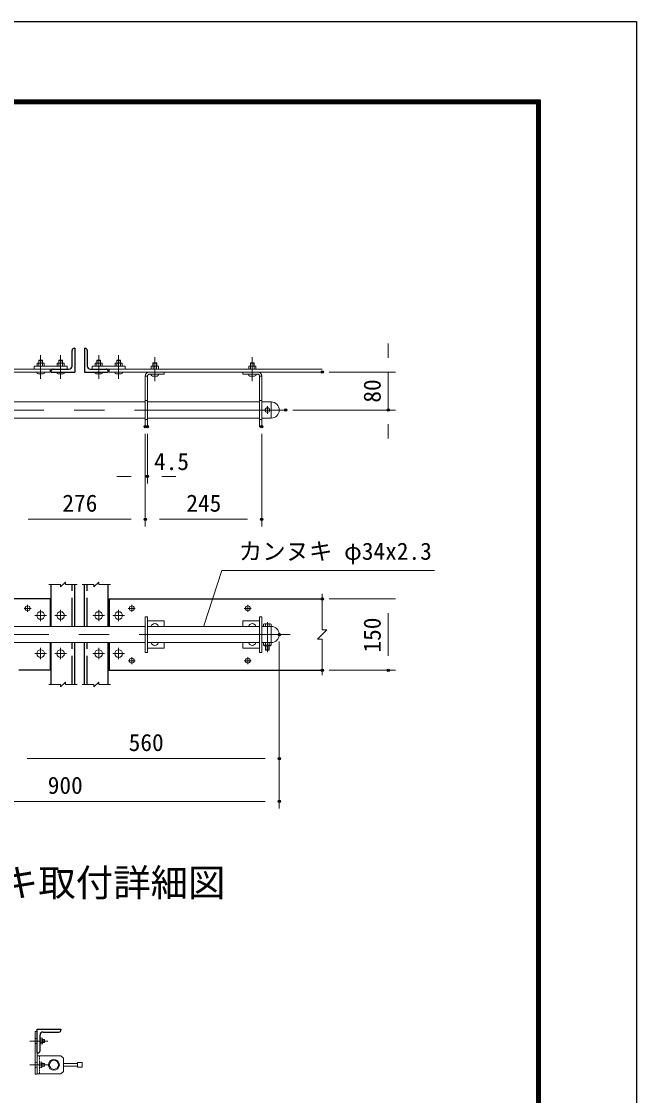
# Model space of a CAD drawing. Units: millimetres, scale not verified, with parts at other scales. Extents: x -6300 to 6300, y -4455 to 4455.
# Drawn here: x 3714 to 6300, y -61 to 4455 of the extents above; entities that cross this region are included whole.
import ezdxf
from ezdxf.enums import TextEntityAlignment as Align

# ---------------------------------------------------------------- set-up
doc = ezdxf.new("R2010")
doc.units = ezdxf.units.MM
doc.header["$LTSCALE"] = 20
doc.header["$PDMODE"] = 32
doc.header["$PDSIZE"] = 10
for name, pattern in [('DASHED', [7.5, 6, -1.5]), ('USER1', [50.8, 31.75, -6.35, 6.35, -6.35]), ('USER3', [0.375, 0.25, -0.125])]:
    doc.linetypes.add(name, pattern=pattern)
for name, color, linetype, lineweight in [('0-0_D-TTL-TXT', 7, 'Continuous', 25), ('0-3_D-BMK', 2, 'USER1', 13), ('0-4_D-STR1', 1, 'Continuous', 25), ('0-5_D-STR3', 3, 'Continuous', 13), ('0-7_D-STR-DIM', 7, 'Continuous', 13), ('0-9_Defpoints', 8, 'Continuous', 25), ('0-A_D-STR-TXT', 7, 'Continuous', 13), ('0-C_D-TTL', 7, 'Continuous', 25)]:
    doc.layers.add(name, color=color, linetype=linetype, lineweight=lineweight)
doc.styles.add('ＭＳ ゴシック', font='')
doc.styles.get('ＭＳ ゴシック').set_extended_font_data('MS Gothic')

msp = doc.modelspace()

# ---------------------------------------------------------------- linework, layer by layer
at = {"layer": '0-3_D-BMK'}
for p, q in [((3794.47, 2951.87), (3794.47, 3051.87)), ((3878.47, 2951.87), (3878.47, 3051.87)), ((4038.47, 2951.87), (4038.47, 3051.87)), ((4122.47, 2951.87), (4122.47, 3051.87)), ((4274.47, 2942.87), (4274.47, 3042.87)), ((4684.47, 2942.87), (4684.47, 3042.87)), ((4824.38, 2821.05), (2984.38, 2821.05)), ((4747.98, 2804.75), (4747.98, 2837.2)), ((3739.47, 2002.03), (3739.47, 1972.27)), ((4177.47, 2002.03), (4177.47, 1972.27)), ((4665.47, 2002.03), (4665.47, 1972.27)), ((3724.6, 1987.15), (3754.35, 1987.15)), ((3818.47, 1957.15), (3770.47, 1957.15)), ((3794.47, 1981.15), (3794.47, 1933.15)), ((3902.47, 1957.15), (3854.47, 1957.15)), ((3878.47, 1981.15), (3878.47, 1933.15)), ((4062.47, 1957.15), (4014.47, 1957.15)), ((4038.47, 1981.15), (4038.47, 1933.15)), ((4146.47, 1957.15), (4098.47, 1957.15)), ((4122.47, 1981.15), (4122.47, 1933.15)), ((4192.35, 1987.15), (4162.6, 1987.15)), ((4680.35, 1987.15), (4650.6, 1987.15)), ((4747.98, 1928.64), (4747.98, 1802.84)), ((4844.38, 1877.15), (2984.38, 1877.15)), ((3794.47, 1821.15), (3794.47, 1773.15)), ((3878.47, 1821.15), (3878.47, 1773.15)), ((4038.47, 1821.15), (4038.47, 1773.15)), ((4122.47, 1821.15), (4122.47, 1773.15)), ((3818.47, 1797.15), (3770.47, 1797.15)), ((3902.47, 1797.15), (3854.47, 1797.15)), ((4062.47, 1797.15), (4014.47, 1797.15)), ((4146.47, 1797.15), (4098.47, 1797.15)), ((4192.35, 1767.15), (4162.6, 1767.15)), ((4177.47, 1782.03), (4177.47, 1752.27)), ((4680.35, 1767.15), (4650.6, 1767.15)), ((4665.47, 1782.03), (4665.47, 1752.27)), ((3824.36, 167.73), (3748.88, 167.73)), ((3824.36, 67.73), (3748.88, 67.73))]:
    msp.add_line(p, q, dxfattribs=at)
at = {"layer": '0-4_D-STR1'}
for p, q in [((3926.47, 3006.05), (3926.47, 3072.05)), ((3935.47, 3081.05), (3938.47, 3081.05)), ((3938.47, 3081.05), (3938.47, 2981.05)), ((3978.47, 3081.05), (3978.47, 2981.05)), ((3978.47, 3081.05), (3981.47, 3081.05)), ((3990.47, 3072.05), (3990.47, 3006.05)), ((3838.47, 2981.05), (3838.47, 2984.05)), ((3838.47, 2981.05), (3938.47, 2981.05)), ((3847.47, 2993.05), (3913.47, 2993.05)), ((3978.47, 2981.05), (4078.47, 2981.05)), ((4003.47, 2993.05), (4069.47, 2993.05)), ((4078.47, 2984.05), (4078.47, 2981.05)), ((3838.47, 1911.15), (3838.47, 2087.15)), ((3938.47, 1911.15), (3938.47, 2087.15)), ((3978.47, 1911.15), (3978.47, 2087.15)), ((4078.47, 1911.15), (4078.47, 2087.15)), ((3838.47, 2027.15), (2938.47, 2027.15)), ((3834.47, 2027.15), (3834.47, 1911.15)), ((4078.47, 2027.15), (4978.47, 2027.15)), ((4082.47, 2027.15), (4082.47, 1911.15)), ((3834.47, 1843.15), (3834.47, 1727.15)), ((3838.47, 1667.15), (3838.47, 1843.15)), ((3938.47, 1667.15), (3938.47, 1843.15)), ((3978.47, 1667.15), (3978.47, 1843.15)), ((4078.47, 1667.15), (4078.47, 1843.15)), ((4082.47, 1843.15), (4082.47, 1727.15)), ((3838.47, 1727.15), (3702.98, 1727.15)), ((4078.47, 1727.15), (4978.47, 1727.15)), ((3780, 117.73), (3780, 217.73)), ((3780, 217.73), (3880, 217.73)), ((3792, 126.73), (3792, 192.73)), ((3805, 205.73), (3871, 205.73)), ((3880, 217.73), (3880, 214.73)), ((3780, 117.73), (3783, 117.73))]:
    msp.add_line(p, q, dxfattribs=at)
at = {"layer": '0-4_D-STR1', "linetype": 'DASHED'}
for p, q in [((3926.47, 1911.15), (3926.47, 2087.15)), ((3990.47, 1911.15), (3990.47, 2087.15)), ((3926.47, 1667.15), (3926.47, 1843.15)), ((3990.47, 1667.15), (3990.47, 1843.15))]:
    msp.add_line(p, q, dxfattribs=at)
at = {"layer": '0-4_D-STR1'}
for centre, radius, start, end in [((3935.47, 3072.05), 9, 90, 180), ((3981.47, 3072.05), 9, 0, 90), ((3847.47, 2984.05), 9, 90, 180), ((3913.47, 3006.05), 13, 270, 0), ((4003.47, 3006.05), 13, 180, 270), ((4069.47, 2984.05), 9, 0, 90), ((3805, 192.73), 13, 90, 180), ((3871, 214.73), 9, 270, 0), ((3783, 126.73), 9, 270, 0)]:
    msp.add_arc(centre, radius, start, end, dxfattribs=at)
at = {"layer": '0-5_D-STR3'}
for p, q in [((3786.47, 3030.05), (3787.47, 3031.05)), ((3786.47, 3018.05), (3786.47, 3030.05)), ((3786.47, 3030.05), (3802.47, 3030.05)), ((3787.47, 3018.05), (3787.47, 3031.05)), ((3787.47, 3031.05), (3801.47, 3031.05)), ((3801.47, 3018.05), (3801.47, 3031.05)), ((3801.47, 3031.05), (3802.47, 3030.05)), ((3802.47, 3018.05), (3802.47, 3030.05)), ((3870.47, 3030.05), (3871.47, 3031.05)), ((3870.47, 3018.05), (3870.47, 3030.05)), ((3870.47, 3030.05), (3886.47, 3030.05)), ((3871.47, 3018.05), (3871.47, 3031.05)), ((3871.47, 3031.05), (3885.47, 3031.05)), ((3885.47, 3018.05), (3885.47, 3031.05)), ((3885.47, 3031.05), (3886.47, 3030.05)), ((3886.47, 3018.05), (3886.47, 3030.05)), ((4031.47, 3031.05), (4030.47, 3030.05)), ((4030.47, 3018.05), (4030.47, 3030.05)), ((4046.47, 3030.05), (4030.47, 3030.05)), ((4031.47, 3018.05), (4031.47, 3031.05)), ((4045.47, 3031.05), (4031.47, 3031.05)), ((4045.47, 3018.05), (4045.47, 3031.05)), ((4046.47, 3030.05), (4045.47, 3031.05)), ((4046.47, 3018.05), (4046.47, 3030.05)), ((4115.47, 3031.05), (4114.47, 3030.05)), ((4114.47, 3018.05), (4114.47, 3030.05)), ((4130.47, 3030.05), (4114.47, 3030.05)), ((4115.47, 3018.05), (4115.47, 3031.05)), ((4129.47, 3031.05), (4115.47, 3031.05)), ((4129.47, 3018.05), (4129.47, 3031.05)), ((4130.47, 3030.05), (4129.47, 3031.05)), ((4130.47, 3018.05), (4130.47, 3030.05)), ((3906.47, 2993.05), (2938.47, 2993.05)), ((3834.47, 2981.05), (2938.47, 2981.05)), ((3778.47, 2979.05), (3778.47, 2981.05)), ((3781.49, 3018.05), (3779.47, 3016.89)), ((3779.47, 3016.89), (3779.47, 3005.05)), ((3807.46, 3018.05), (3781.49, 3018.05)), ((3786.99, 3016.89), (3786.99, 3005.05)), ((3801.96, 3016.89), (3801.96, 3005.05)), ((3807.46, 3018.05), (3809.47, 3016.89)), ((3809.47, 3016.89), (3809.47, 3005.05)), ((3810.47, 2979.05), (3810.47, 2981.05)), ((3834.47, 2981.05), (3834.47, 2993.05)), ((3862.47, 2979.05), (3862.47, 2981.05)), ((3865.49, 3018.05), (3863.47, 3016.89)), ((3863.47, 3016.89), (3863.47, 3005.05)), ((3891.46, 3018.05), (3865.49, 3018.05)), ((3870.99, 3016.89), (3870.99, 3005.05)), ((3885.96, 3016.89), (3885.96, 3005.05)), ((3891.46, 3018.05), (3893.47, 3016.89)), ((3893.47, 3016.89), (3893.47, 3005.05)), ((3894.47, 2979.05), (3894.47, 2981.05)), ((4978.47, 2993.05), (4010.47, 2993.05)), ((4022.47, 2979.05), (4022.47, 2981.05)), ((4025.49, 3018.05), (4023.47, 3016.89)), ((4023.47, 3016.89), (4023.47, 3005.05)), ((4025.49, 3018.05), (4051.46, 3018.05)), ((4030.99, 3016.89), (4030.99, 3005.05)), ((4045.96, 3016.89), (4045.96, 3005.05)), ((4051.46, 3018.05), (4053.47, 3016.89)), ((4053.47, 3016.89), (4053.47, 3005.05)), ((4054.47, 2979.05), (4054.47, 2981.05)), ((4082.47, 2981.05), (4082.47, 2993.05)), ((4082.47, 2981.05), (4978.47, 2981.05)), ((4106.47, 2979.05), (4106.47, 2981.05)), ((4109.49, 3018.05), (4107.47, 3016.89)), ((4107.47, 3016.89), (4107.47, 3005.05)), ((4109.49, 3018.05), (4135.46, 3018.05)), ((4114.99, 3016.89), (4114.99, 3005.05)), ((4129.96, 3016.89), (4129.96, 3005.05)), ((4135.46, 3018.05), (4137.47, 3016.89)), ((4137.47, 3016.89), (4137.47, 3005.05)), ((4138.47, 2979.05), (4138.47, 2981.05)), ((4150.47, 3005.05), (4150.47, 2993.05)), ((4261.49, 3006.05), (4259.47, 3004.89)), ((4259.47, 3004.89), (4259.47, 2993.05)), ((4287.46, 3006.05), (4261.49, 3006.05)), ((4266.47, 3018.05), (4267.47, 3019.05)), ((4266.47, 3006.05), (4266.47, 3018.05)), ((4266.47, 3018.05), (4282.47, 3018.05)), ((4266.99, 3004.89), (4266.99, 2993.05)), ((4267.47, 3006.05), (4267.47, 3019.05)), ((4267.47, 3019.05), (4281.47, 3019.05)), ((4281.47, 3006.05), (4281.47, 3019.05)), ((4281.47, 3019.05), (4282.47, 3018.05)), ((4281.96, 3004.89), (4281.96, 2993.05)), ((4282.47, 3006.05), (4282.47, 3018.05)), ((4287.46, 3006.05), (4289.47, 3004.89)), ((4289.47, 3004.89), (4289.47, 2993.05)), ((4314.47, 2972.05), (4314.47, 2981.05)), ((4644.47, 2972.05), (4644.47, 2981.05)), ((4671.49, 3006.05), (4669.47, 3004.89)), ((4669.47, 3004.89), (4669.47, 2993.05)), ((4697.46, 3006.05), (4671.49, 3006.05)), ((4676.47, 3018.05), (4677.47, 3019.05)), ((4676.47, 3006.05), (4676.47, 3018.05)), ((4676.47, 3018.05), (4692.47, 3018.05)), ((4676.99, 3004.89), (4676.99, 2993.05)), ((4677.47, 3006.05), (4677.47, 3019.05)), ((4677.47, 3019.05), (4691.47, 3019.05)), ((4691.47, 3006.05), (4691.47, 3019.05)), ((4691.47, 3019.05), (4692.47, 3018.05)), ((4691.96, 3004.89), (4691.96, 2993.05)), ((4692.47, 3006.05), (4692.47, 3018.05)), ((4697.46, 3006.05), (4699.47, 3004.89)), ((4699.47, 3004.89), (4699.47, 2993.05)), ((3784.47, 2973.05), (3804.47, 2973.05)), ((3868.47, 2973.05), (3888.47, 2973.05)), ((4048.47, 2973.05), (4028.47, 2973.05)), ((4132.47, 2973.05), (4112.47, 2973.05)), ((4234.47, 2751.05), (4234.47, 2963.05)), ((4243.47, 2963.05), (4234.47, 2963.05)), ((4243.47, 2751.05), (4243.47, 2963.05)), ((4314.47, 2972.05), (4252.47, 2972.05)), ((4258.47, 2970.05), (4258.47, 2972.05)), ((4264.47, 2964.05), (4284.47, 2964.05)), ((4290.47, 2970.05), (4290.47, 2972.05)), ((4644.47, 2972.05), (4706.47, 2972.05)), ((4668.47, 2970.05), (4668.47, 2972.05)), ((4674.47, 2964.05), (4694.47, 2964.05)), ((4700.47, 2970.05), (4700.47, 2972.05)), ((4715.47, 2963.05), (4724.47, 2963.05)), ((4715.47, 2751.05), (4715.47, 2963.05)), ((4724.47, 2751.05), (4724.47, 2963.05)), ((4234.47, 2855.05), (3682.48, 2855.05)), ((4715.47, 2855.05), (4243.47, 2855.05)), ((4763.98, 2855.05), (4724.47, 2855.05)), ((4763.98, 2855.05), (4763.98, 2787.05)), ((4234.47, 2787.05), (3682.48, 2787.05)), ((4715.47, 2787.05), (4243.47, 2787.05)), ((4763.98, 2787.05), (4724.47, 2787.05)), ((4243.47, 2751.05), (4234.47, 2751.05)), ((4715.47, 2751.05), (4724.47, 2751.05)), ((4234.47, 1952.15), (4234.47, 1802.15)), ((4234.47, 1952.15), (4243.47, 1952.15)), ((4243.47, 1952.15), (4243.47, 1802.15)), ((4715.47, 1952.15), (4715.47, 1802.15)), ((4724.47, 1952.15), (4715.47, 1952.15)), ((4724.47, 1952.15), (4724.47, 1802.15)), ((4234.47, 1911.15), (3682.48, 1911.15)), ((4243.47, 1934.15), (4314.47, 1934.15)), ((4715.47, 1911.15), (4243.47, 1911.15)), ((4314.47, 1934.15), (4314.47, 1911.15)), ((4644.47, 1934.15), (4644.47, 1911.15)), ((4715.47, 1934.15), (4644.47, 1934.15)), ((4763.98, 1911.15), (4724.47, 1911.15)), ((4731.78, 1920.55), (4731.78, 1911.15)), ((4760.1, 1922.15), (4735.57, 1922.15)), ((4739.98, 1920.55), (4739.98, 1911.15)), ((4755.98, 1920.55), (4755.98, 1911.15)), ((4763.98, 1911.15), (4763.98, 1843.15)), ((4764.18, 1920.55), (4764.18, 1911.15)), ((4234.47, 1843.15), (3682.48, 1843.15)), ((4715.47, 1843.15), (4243.47, 1843.15)), ((4243.47, 1820.15), (4314.47, 1820.15)), ((4314.47, 1843.15), (4314.47, 1820.15)), ((4644.47, 1843.15), (4644.47, 1820.15)), ((4715.47, 1820.15), (4644.47, 1820.15)), ((4763.98, 1843.15), (4724.47, 1843.15)), ((4731.78, 1843.15), (4731.78, 1831.75)), ((4764.18, 1831.75), (4731.78, 1831.75)), ((4760.84, 1830.15), (4735.67, 1830.15)), ((4739.98, 1843.15), (4739.98, 1831.75)), ((4739.98, 1830.15), (4739.98, 1812.75)), ((4755.98, 1812.75), (4739.98, 1812.75)), ((4741.58, 1811.15), (4739.98, 1812.75)), ((4741.58, 1830.15), (4741.58, 1811.15)), ((4754.38, 1811.15), (4741.58, 1811.15)), ((4754.38, 1830.15), (4754.38, 1811.15)), ((4754.38, 1811.15), (4755.98, 1812.75)), ((4755.98, 1843.15), (4755.98, 1831.75)), ((4755.98, 1830.15), (4755.98, 1812.75)), ((4764.18, 1843.15), (4764.18, 1831.75)), ((4234.47, 1802.15), (4243.47, 1802.15)), ((4724.47, 1802.15), (4715.47, 1802.15)), ((3780, 207.73), (3780, 27.73)), ((3771, 179.73), (3780, 175.66)), ((3771, 155.73), (3779.94, 159.73)), ((3801.09, 179.23), (3792, 179.23)), ((3801.09, 173.41), (3792, 173.41)), ((3801.09, 162.05), (3792, 162.05)), ((3801.09, 156.23), (3792, 156.23)), ((3802, 177.67), (3801.09, 179.23)), ((3802, 157.79), (3801.09, 156.23)), ((3802, 157.79), (3802, 177.67)), ((3810, 173.73), (3802, 173.73)), ((3811, 172.73), (3802, 172.73)), ((3811, 162.73), (3802, 162.73)), ((3810, 161.73), (3802, 161.73)), ((3810, 173.73), (3810, 161.73)), ((3810, 173.73), (3811, 172.73)), ((3811, 162.73), (3810, 161.73)), ((3811, 172.73), (3811, 162.73)), ((3780, 105.73), (3880, 105.73)), ((3880, 105.73), (3890, 95.73)), ((3890, 95.73), (3890, 39.73)), ((3771, 79.73), (3780, 75.66)), ((3771, 55.73), (3779.94, 59.73)), ((3872.2, 73.73), (3868.02, 73.73)), ((3868.02, 61.73), (3872.2, 61.73)), ((3949, 73.73), (3890, 73.73)), ((3890, 61.73), (3949, 61.73)), ((3949, 57.73), (3949, 77.73)), ((3949, 77.73), (3969, 77.73)), ((3949, 57.73), (3969, 57.73)), ((3969, 57.73), (3969, 77.73)), ((3780, 27.73), (3771, 27.73)), ((3880, 29.73), (3780, 29.73)), ((3880, 29.73), (3890, 39.73))]:
    msp.add_line(p, q, dxfattribs=at)
at = {"layer": '0-5_D-STR3', "linetype": 'DASHED'}
for p, q in [((4243.47, 2861.05), (4234.47, 2861.05)), ((4715.47, 2861.05), (4724.47, 2861.05)), ((4243.47, 2781.05), (4234.47, 2781.05)), ((4715.47, 2781.05), (4724.47, 2781.05))]:
    msp.add_line(p, q, dxfattribs=at)
at = {"layer": '0-5_D-STR3', "linetype": 'USER3'}
for p, q in [((3789, 105.73), (3789, 29.73)), ((3798.09, 79.23), (3789, 79.23)), ((3798.09, 73.41), (3789, 73.41)), ((3798.09, 62.05), (3789, 62.05)), ((3798.09, 56.23), (3789, 56.23)), ((3799, 77.67), (3798.09, 79.23)), ((3799, 57.79), (3798.09, 56.23)), ((3799, 57.79), (3799, 77.67)), ((3810, 73.73), (3799, 73.73)), ((3811, 72.73), (3799, 72.73)), ((3811, 62.73), (3799, 62.73)), ((3810, 61.73), (3799, 61.73)), ((3810, 73.73), (3810, 61.73)), ((3810, 73.73), (3811, 72.73)), ((3811, 62.73), (3810, 61.73)), ((3811, 72.73), (3811, 62.73))]:
    msp.add_line(p, q, dxfattribs=at)
at = {"layer": '0-5_D-STR3'}
for points in [[(3906.47, 2993.05), (3906.47, 3005.05), (3766.47, 3005.05), (3766.47, 2993.05)], [(4010.47, 2993.05), (4010.47, 3005.05), (4150.47, 3005.05)], [(3780, 207.73), (3771, 207.73), (3771, 27.73)]]:
    msp.add_lwpolyline(points, dxfattribs=at)
for centre, radius in [((4747.98, 2821.05), 10), ((3739.47, 1987.15), 10.5), ((4177.47, 1987.15), 10.5), ((4665.47, 1987.15), 10.5), ((3794.47, 1957.15), 16), ((3878.47, 1957.15), 16), ((4038.47, 1957.15), 16), ((4122.47, 1957.15), 16), ((3794.47, 1797.15), 16), ((3878.47, 1797.15), 16), ((4038.47, 1797.15), 16), ((4122.47, 1797.15), 16), ((4177.47, 1767.15), 10.5), ((4665.47, 1767.15), 10.5), ((3850, 67.73), 23), ((3850, 67.73), 19)]:
    msp.add_circle(centre, radius, dxfattribs=at)
for centre, radius, start, end in [((3780.76, 3001.01), 17.05, 68.57467, 87.55496), ((3794.47, 2993.4), 24.66, 72.33186, 107.66814), ((3808.19, 3001.01), 17.05, 92.44504, 111.42533), ((3864.76, 3001.01), 17.05, 68.57467, 87.55496), ((3878.47, 2993.4), 24.66, 72.33186, 107.66814), ((3892.19, 3001.01), 17.05, 92.44504, 111.42533), ((4024.76, 3001.01), 17.05, 68.57467, 87.55496), ((4038.47, 2993.4), 24.66, 72.33186, 107.66814), ((4052.19, 3001.01), 17.05, 92.44504, 111.42533), ((4108.76, 3001.01), 17.05, 68.57467, 87.55496), ((4122.47, 2993.4), 24.66, 72.33186, 107.66814), ((4136.19, 3001.01), 17.05, 92.44504, 111.42533), ((4252.47, 2963.05), 18, 90, 180), ((4260.76, 2989.01), 17.05, 68.57467, 87.55496), ((4274.47, 2981.4), 24.66, 72.33186, 107.66814), ((4288.19, 2989.01), 17.05, 92.44504, 111.42533), ((4670.76, 2989.01), 17.05, 68.57467, 87.55496), ((4684.47, 2981.4), 24.66, 72.33186, 107.66814), ((4698.19, 2989.01), 17.05, 92.44504, 111.42533), ((4706.47, 2963.05), 18, 0, 90), ((3784.47, 2979.05), 6, 180, 270), ((3804.47, 2979.05), 6, 270, 0), ((3868.47, 2979.05), 6, 180, 270), ((3888.47, 2979.05), 6, 270, 0), ((4028.47, 2979.05), 6, 180, 270), ((4048.47, 2979.05), 6, 270, 0), ((4112.47, 2979.05), 6, 180, 270), ((4132.47, 2979.05), 6, 270, 0), ((4252.47, 2963.05), 9, 90, 180), ((4264.47, 2970.05), 6, 180, 270), ((4284.47, 2970.05), 6, 270, 0), ((4674.47, 2970.05), 6, 180, 270), ((4694.47, 2970.05), 6, 270, 0), ((4706.47, 2963.05), 9, 0, 90), ((4763.98, 2821.05), 34, 270, 90), ((4274.47, 1907.15), 16, 14.47751, 165.52249), ((4684.47, 1907.15), 16, 14.47751, 165.52249), ((4735.88, 1916.13), 6.03, 47.18249, 132.81751), ((4747.98, 1901.35), 20.8, 67.38014, 112.61986), ((4760.08, 1916.1), 6.05, 47.363, 132.637), ((4763.98, 1877.15), 34, 270, 90), ((4274.47, 1847.15), 16, 194.47751, 345.52249), ((4684.47, 1847.15), 16, 194.47751, 345.52249), ((4735.88, 1836.19), 6.04, 227.28053, 312.71947), ((4747.98, 1850.95), 20.8, 247.38014, 292.61986), ((4760.08, 1836.02), 5.92, 226.1605, 313.8395), ((3792.16, 177.52), 9.83, 335.25869, 0.84603), ((3792.16, 157.93), 9.83, 359.15397, 24.74131), ((3783.66, 167.73), 18.34, 341.96185, 18.03815)]:
    msp.add_arc(centre, radius, start, end, dxfattribs=at)
at = {"layer": '0-5_D-STR3', "linetype": 'USER3'}
for centre, radius, start, end in [((3789.16, 77.52), 9.83, 335.25869, 0.84603), ((3789.16, 57.93), 9.83, 359.15397, 24.74131), ((3780.66, 67.73), 18.34, 341.96185, 18.03815)]:
    msp.add_arc(centre, radius, start, end, dxfattribs=at)
at = {"layer": '0-7_D-STR-DIM'}
for p, q in [((5256.27, 3041.05), (5256.27, 3101.05)), ((5008.47, 2981.05), (5286.27, 2981.05)), ((5256.27, 2981.05), (5256.27, 2821.05)), ((4854.38, 2821.05), (5286.27, 2821.05)), ((5256.27, 2761.05), (5256.27, 2701.05)), ((4234.47, 2721.05), (4234.47, 2331.87)), ((4234.47, 2721.05), (4234.47, 2331.87)), ((4234.47, 2721.05), (4234.47, 2511.87)), ((4243.47, 2721.05), (4243.47, 2511.87)), ((4724.47, 2721.05), (4724.47, 2331.87)), ((4174.47, 2541.87), (4114.47, 2541.87)), ((4234.47, 2541.87), (4243.47, 2541.87)), ((4303.47, 2541.87), (4363.47, 2541.87)), ((3742.48, 2361.87), (4174.47, 2361.87)), ((4294.47, 2361.87), (4664.47, 2361.87)), ((3828.47, 2087.15), (3878.47, 2087.15)), ((3878.47, 2077.15), (3898.47, 2097.15)), ((3878.47, 2077.15), (3878.47, 2087.15)), ((3898.47, 2087.15), (3898.47, 2097.15)), ((3898.47, 2087.15), (3948.47, 2087.15)), ((3968.47, 2087.15), (4018.47, 2087.15)), ((4018.47, 2077.15), (4038.47, 2097.15)), ((4018.47, 2077.15), (4018.47, 2087.15)), ((4038.47, 2087.15), (4038.47, 2097.15)), ((4038.47, 2087.15), (4088.47, 2087.15)), ((4978.47, 1897.15), (4978.47, 2048.12)), ((5008.47, 2027.15), (5286.27, 2027.15)), ((5256.27, 1967.15), (5256.27, 1787.15)), ((4958.47, 1857.15), (4998.47, 1897.15)), ((4978.47, 1897.15), (4998.47, 1897.15)), ((4958.47, 1857.15), (4978.47, 1857.15)), ((4978.47, 1706.18), (4978.47, 1857.15)), ((4797.98, 1847.15), (4797.98, 1325.36)), ((4797.98, 1847.15), (4797.98, 1145.36)), ((5008.47, 1727.15), (5286.27, 1727.15)), ((3878.47, 1657.15), (3898.47, 1677.15)), ((3898.47, 1667.15), (3898.47, 1677.15)), ((4018.47, 1657.15), (4038.47, 1677.15)), ((4038.47, 1667.15), (4038.47, 1677.15)), ((3828.47, 1667.15), (3878.47, 1667.15)), ((3878.47, 1657.15), (3878.47, 1667.15)), ((3898.47, 1667.15), (3948.47, 1667.15)), ((3968.47, 1667.15), (4018.47, 1667.15)), ((4018.47, 1657.15), (4018.47, 1667.15)), ((4038.47, 1667.15), (4088.47, 1667.15)), ((3737.98, 1355.36), (4737.98, 1355.36)), ((3057.98, 1175.36), (4737.98, 1175.36))]:
    msp.add_line(p, q, dxfattribs=at)
at = {"layer": '0-9_Defpoints'}
for p in [(4978.47, 2981.05), (4824.38, 2821.05), (5256.27, 2821.05), (4234.47, 2751.05), (4243.47, 2751.05), (4724.47, 2751.05), (4243.47, 2541.87), (4234.47, 2361.87), (4724.47, 2361.87), (4978.47, 2027.15), (4797.98, 1877.15), (4978.47, 1727.15), (5256.27, 1727.15), (4797.98, 1355.36), (4797.98, 1175.36)]:
    msp.add_point(p, dxfattribs=at)
at = {"layer": '0-A_D-STR-TXT'}
msp.add_lwpolyline([(5450.54, 2146.25), (4556.01, 2146.25), (4480.89, 1913.05)], dxfattribs=at)
at = {"layer": '0-C_D-TTL', "color": 2}
msp.add_lwpolyline([(-6299.62, 4455), (6300.38, 4455), (6300.38, -4455), (-6299.62, -4455)], close=True, dxfattribs=at)
at = {"layer": '0-C_D-TTL'}
for points in [[(-5894.62, 4125), (5895.38, 4125), (5895.38, -4125), (-5894.62, -4125)], [(-5890.87, 4121.25), (5891.63, 4121.25), (5891.63, -4121.25), (-5890.87, -4121.25)], [(-5887.12, 4117.5), (5887.88, 4117.5), (5887.88, -4117.5), (-5887.12, -4117.5)], [(-5883.37, 4113.75), (5884.13, 4113.75), (5884.13, -4113.75), (-5883.37, -4113.75)], [(-5879.62, 4110), (5880.38, 4110), (5880.38, -4110), (-5879.62, -4110)]]:
    msp.add_lwpolyline(points, close=True, dxfattribs=at)

# ---------------------------------------------------------------- texts
at = {"layer": '0-0_D-TTL-TXT', "style": 'ＭＳ ゴシック'}
msp.add_text('カンヌキ取付詳細図', height=115.4, dxfattribs=at).set_placement((3155.04, 741.31), align=Align.BOTTOM_LEFT)
at = {"layer": '0-7_D-STR-DIM', "style": 'ＭＳ ゴシック'}
for s, p in [('80', (5246.15, 2852.11)), ('150', (5246.15, 1801.18))]:
    msp.add_text(s, height=72.14, rotation=90, dxfattribs=at).set_placement(p, align=Align.BOTTOM_LEFT)
for s, p in [('4.5', (4271.2, 2547.09)), ('276', (3885.76, 2371.99)), ('245', (4406.95, 2371.99)), ('560', (4164.66, 1365.49)), ('900', (3824.29, 1185.49))]:
    msp.add_text(s, height=72.14, dxfattribs=at).set_placement(p, align=Align.BOTTOM_LEFT)
at = {"layer": '0-A_D-STR-TXT', "style": 'ＭＳ ゴシック'}
msp.add_text('カンヌキ φ34x2.3', height=72.14, dxfattribs=at).set_placement((4627.82, 2169.69), align=Align.BOTTOM_LEFT)

doc.saveas('drawing.dxf')
